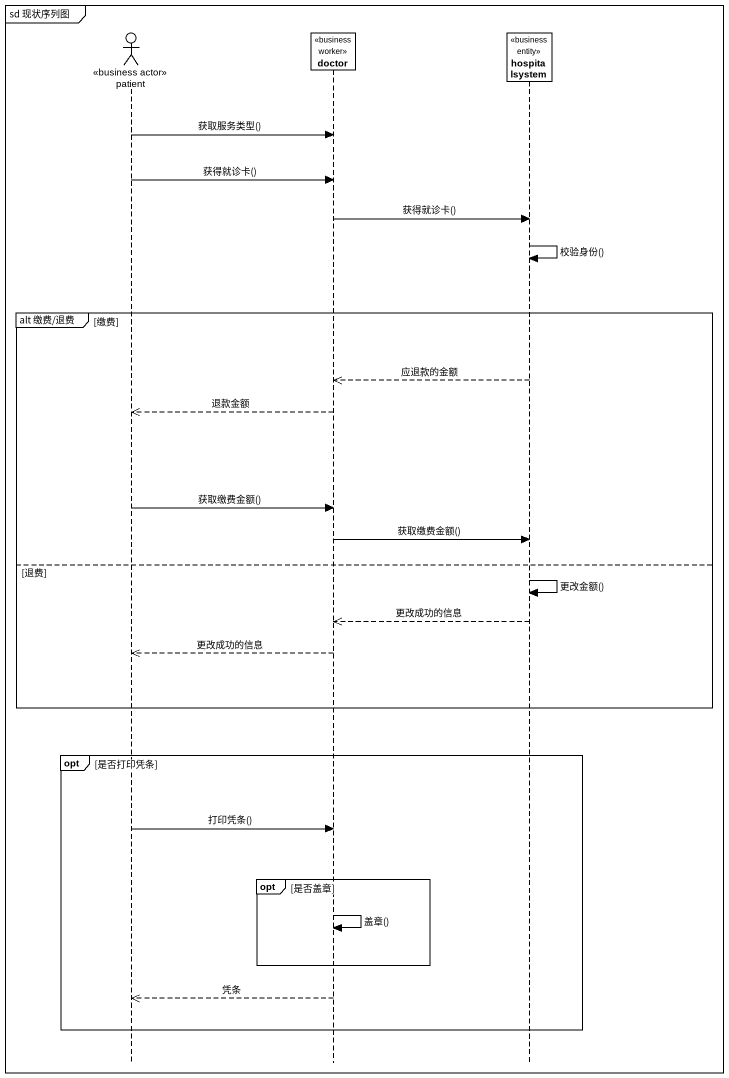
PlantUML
@startuml
mainframe sd 现状序列图
hide footbox
actor patient <<business actor>>
participant doctor <<business worker>>
participant hospitalsystem <<business entity>>

patient -> doctor : 获取服务类型()
patient -> doctor : 获得就诊卡()
doctor -> hospitalsystem : 获得就诊卡()
hospitalsystem -> hospitalsystem : 校验身份()
group alt 缴费/退费 [缴费]
  hospitalsystem -->> doctor : 应退款的金额
  doctor -->> patient : 退款金额
  patient -> doctor : 获取缴费金额()
  doctor -> hospitalsystem : 获取缴费金额()
else 退费
  hospitalsystem -> hospitalsystem : 更改金额()
  hospitalsystem -->> doctor : 更改成功的信息
  doctor -->> patient : 更改成功的信息
end
opt 是否打印凭条
  patient -> doctor : 打印凭条()
  opt 是否盖章
    doctor -> doctor : 盖章()
  end
  doctor -->> patient : 凭条
end
@enduml
